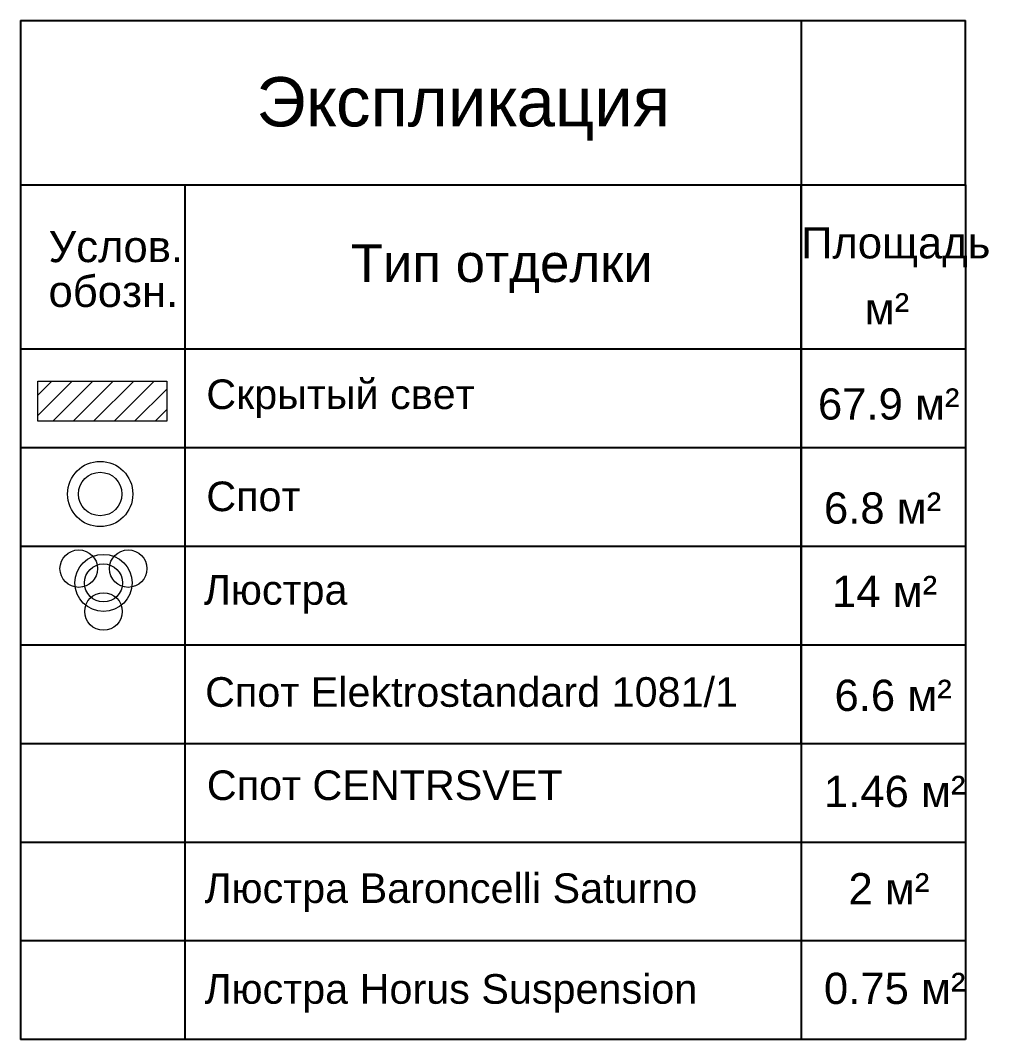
# Model space of a CAD drawing. Header units: millimetres. Extents: x 396 to 72702, y -25197 to 16014.
# Drawn here: x 38921 to 44813, y -24597 to -18397 of the extents above; entities that cross this region are included whole.
import ezdxf

# ---------------------------------------------------------------- set-up
doc = ezdxf.new("R2010")
doc.units = ezdxf.units.MM
doc.header["$MEASUREMENT"] = 0
doc.layers.add('electr', color=7, linetype='Continuous', lineweight=15)
doc.layers.add('nazik xat', color=7, linetype='Continuous', lineweight=9)
doc.styles.get("Standard").update_dxf_attribs({"font": 'arial.ttf'})

msp = doc.modelspace()

# ---------------------------------------------------------------- hatches: boundary and pattern name
at = {"layer": 'nazik xat'}
h = msp.add_hatch(dxfattribs=at)
h.set_pattern_fill('ANSI31', color=32, scale=27.743192, style=0)
h.set_pattern_definition([(45, (-487388.45, 291889.58), (-62.285243, 62.285243), [])])
h.paths.add_polyline_path([(39812.04, -20591.28), (39027.67, -20591.28), (39027.67, -20835.36), (39812.04, -20835.36)])

# ---------------------------------------------------------------- linework, layer by layer
at = {"color": 7}
for p, q in [((38921.47, -18397.04), (44671.47, -18397.04)), ((38921.47, -18397.04), (38921.47, -24597.04)), ((43671.47, -18397.04), (43671.47, -24597.04)), ((44671.47, -19397.04), (44671.47, -18397.04)), ((38921.47, -19397.04), (44671.47, -19397.04)), ((38921.47, -19397.04), (38921.47, -19397.04)), ((38921.47, -19397.04), (38921.47, -19397.04)), ((39921.47, -19397.04), (39921.47, -24597.04)), ((43671.47, -22797.04), (43671.47, -19397.04)), ((44671.47, -19397.04), (44671.47, -21997.04)), ((44671.47, -19397.04), (44671.47, -24597.04)), ((39921.47, -19897.04), (39921.47, -19897.04)), ((44671.47, -20397.04), (38921.47, -20397.04)), ((44671.47, -20997.04), (38921.47, -20997.04)), ((44671.47, -21597.04), (38921.47, -21597.04)), ((44671.47, -22197.04), (38921.47, -22197.04)), ((44671.47, -22797.04), (38921.47, -22797.04)), ((44671.47, -23397.04), (38921.47, -23397.04)), ((44671.47, -23997.04), (38921.47, -23997.04)), ((44671.47, -24597.04), (38921.47, -24597.04))]:
    msp.add_line(p, q, dxfattribs=at)
at = {"layer": 'electr', "color": 32}
for radius in [198.43, 132.29]:
    msp.add_circle((39407.2, -21278.05), radius, dxfattribs=at)
at = {"layer": 'electr', "color": 6}
for centre, radius in [((39276.62, -21731.95), 114.07), ((39577.63, -21731.95), 114.07), ((39427.12, -21818.85), 173.79), ((39427.12, -21818.85), 115.86), ((39427.12, -21992.64), 114.07)]:
    msp.add_circle(centre, radius, dxfattribs=at)
at = {"layer": 'nazik xat'}
msp.add_lwpolyline([(39027.67, -20591.28), (39812.04, -20591.28), (39812.04, -20835.36), (39027.67, -20835.36)], close=True, dxfattribs=at)

# ---------------------------------------------------------------- texts
at = {"color": 7}
for s, height, p in [('Экспликация', 300, (40357.54, -19042.04)), ('Услов.', 190, (39092.73, -19867.54)), ('Площадь', 190, (43671.47, -19845.04)), ('Тип отделки', 230, (40931.07, -19988.54)), ('обозн.', 190, (39092.73, -20140.04)), ('м²', 190, (44058.77, -20246.12)), ('Скрытый свет', 180, (40052.74, -20761.29)), ('67.9 м²', 190, (43774.28, -20825.44)), ('Спот', 180, (40052.74, -21382.4)), ('6.8 м²', 190, (43810.92, -21458.2)), ('Люстра', 180, (40037.7, -21951.36)), ('14 м²', 190, (43859.99, -21965.63)), ('Спот Elektrostandard 1081/1', 180, (40045.54, -22572.4)), ('6.6 м²', 190, (43875.12, -22597.66)), ('Спот CENTRSVET', 180, (40056.02, -23139.53)), ('1.46 м²', 190, (43810.92, -23182.26)), ('Люстра Baroncelli Saturno', 180, (40041.71, -23765.82)), ('2 м²', 190, (43960.03, -23774.03)), ('Люстра Horus Suspension', 180, (40041.71, -24378.87)), ('0.75 м²', 190, (43810.92, -24380.35))]:
    msp.add_text(s, height=height, dxfattribs=at).set_placement(p)

doc.saveas('drawing.dxf')
